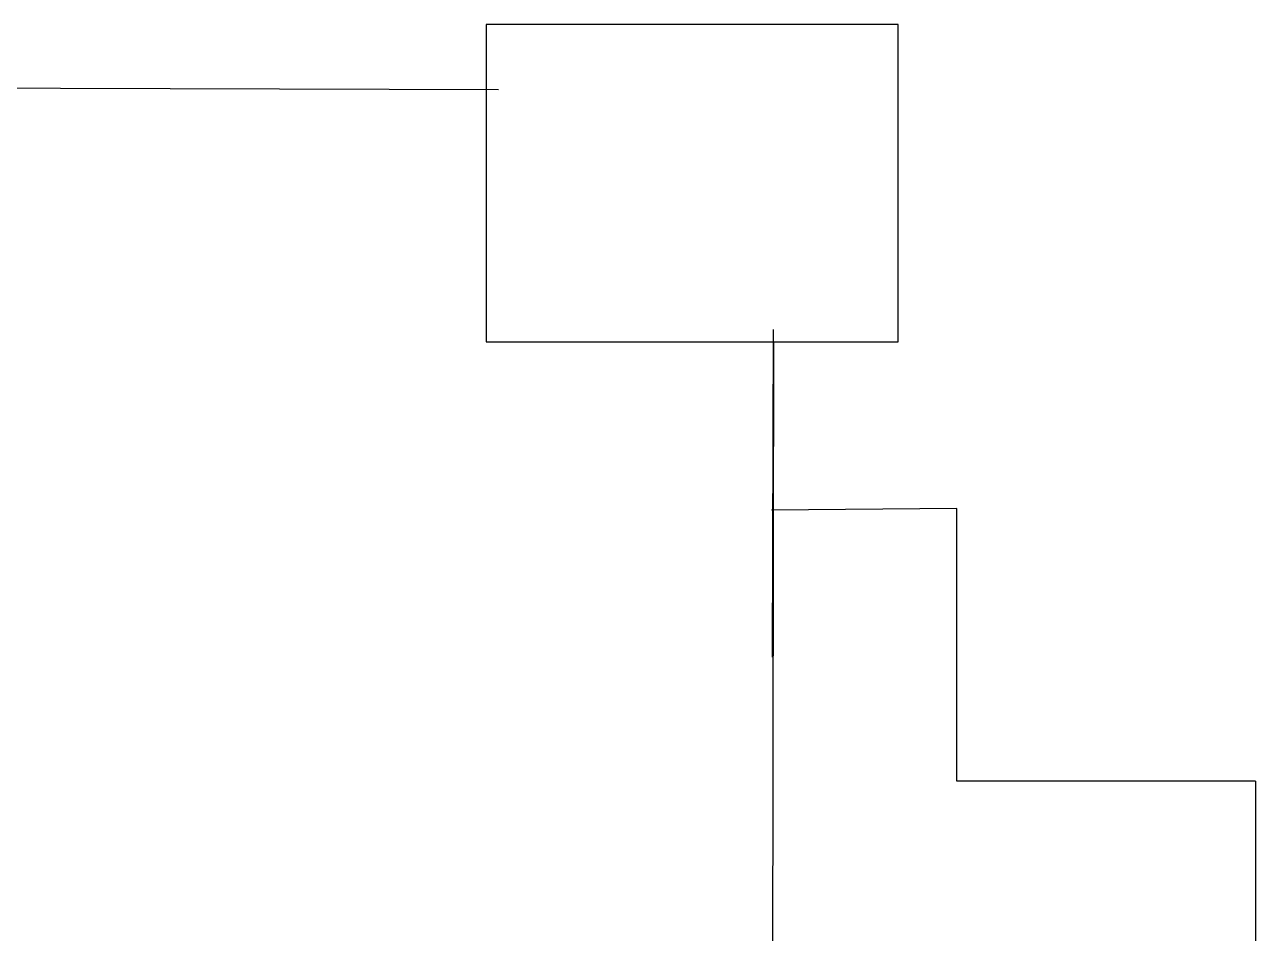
# Model space of a CAD drawing. Header units: millimetres. Extents: x -17017 to 2697, y 1903 to 18260.
# Drawn here: x -16951.44 to -16948.936, y 18239.455 to 18241.305 of the extents above; entities that cross this region are included whole.
import ezdxf

# ---------------------------------------------------------------- set-up
doc = ezdxf.new("R2010")
doc.units = ezdxf.units.MM
doc.layers.add('1', color=7, linetype='Continuous')
doc.layers.add('55', color=7, linetype='Continuous')

msp = doc.modelspace()

# ---------------------------------------------------------------- linework, layer by layer
at = {"layer": '1'}
for p, q in [((-16949.6629, 18241.3047), (-16950.5011, 18241.3047)), ((-16950.5011, 18241.3047), (-16950.5011, 18241.1471)), ((-16949.6629, 18240.6592), (-16949.6629, 18241.3047)), ((-16949.9408, 18240.6592), (-16949.6629, 18240.6592)), ((-16949.5434, 18240.3199), (-16949.9206, 18240.3166)), ((-16949.5434, 18240.114), (-16949.5434, 18240.3199)), ((-16949.5434, 18239.7776), (-16949.5434, 18239.9482))]:
    msp.add_line(p, q, dxfattribs=at)
for points in [[(-16950.4761, 18241.1721), (-16952.4809, 18241.1782)], [(-16949.9182, 18240.0173), (-16949.9162, 18240.6842)], [(-16948.9363, 18239.765), (-16948.9363, 18238.0503)]]:
    msp.add_lwpolyline(points, dxfattribs=at)
at = {"layer": '55', "linetype": 'ByBlock'}
for points in [[(-16950.5011, 18241.1471), (-16950.5011, 18240.6592), (-16949.9408, 18240.6592)], [(-16949.9163, 18240.6591), (-16949.9214, 18237.6745)], [(-16948.9363, 18239.765), (-16949.5434, 18239.765), (-16949.5434, 18240.3199)]]:
    msp.add_lwpolyline(points, dxfattribs=at)

doc.saveas('drawing.dxf')
